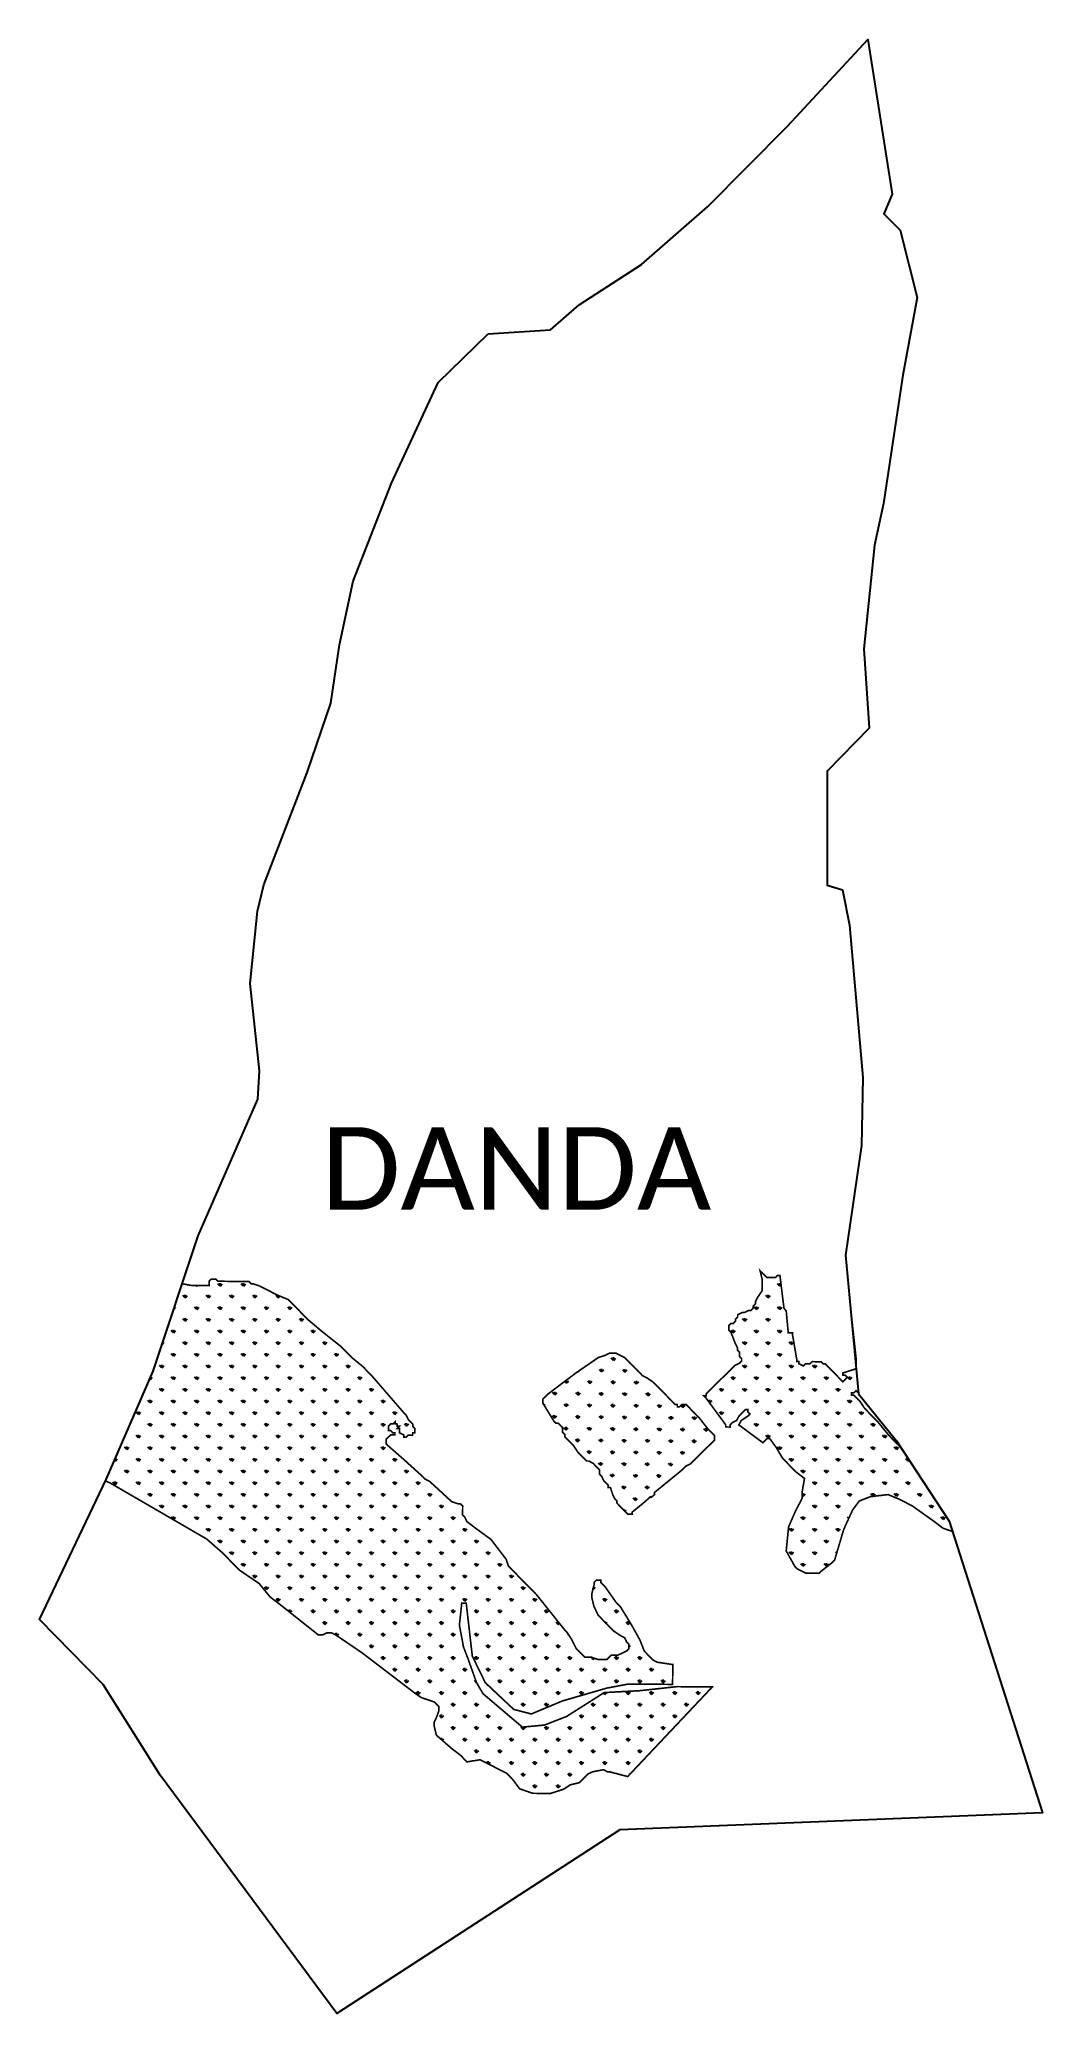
# Model space of a CAD drawing. Header units: metres. Extents: x 291565 to 293390, y 1989367 to 1992957.
import ezdxf

# ---------------------------------------------------------------- set-up
doc = ezdxf.new("R2010")
doc.units = ezdxf.units.M
doc.header["$MEASUREMENT"] = 0
for name, color, linetype in [('MANGROOVES', 112, 'Continuous'), ('village', 3, 'Continuous'), ('VILLAGE NAME', 250, 'Continuous')]:
    doc.layers.add(name, color=color, linetype=linetype)
doc.styles.get("Standard").update_dxf_attribs({"font": 'simplex.shx'})

msp = doc.modelspace()

# ---------------------------------------------------------------- hatches: boundary and pattern name
at = {"layer": 'MANGROOVES'}
h = msp.add_hatch(dxfattribs=at)
h.set_pattern_fill('GRASS', color=256, scale=30)
h.paths.add_polyline_path([(293129.7, 1990398.4), (293109.8, 1990418.6), (293090, 1990442.9), (293066.2, 1990467.1), (293058.3, 1990479.2), (293046.4, 1990491.4), (293042.4, 1990491.4), (293042.4, 1990495.4), (293046.4, 1990495.4), (293050.4, 1990499.3), (293055.1, 1990495.4), (293050.9, 1990539.5), (293026.7, 1990531.6), (293026.7, 1990527.6), (293030.7, 1990527.6), (293034.6, 1990523.5), (293026.5, 1990515.6), (292994.8, 1990548), (292990.8, 1990548), (292986.8, 1990552), (292970.8, 1990552.2), (292966.7, 1990548.2), (292958.7, 1990548.3), (292954.7, 1990544.3), (292946.7, 1990548.4), (292946.7, 1990552.4), (292942.7, 1990552.4), (292942.7, 1990556.4), (292935.1, 1990600.6), (292935.2, 1990604.6), (292927.2, 1990604.7), (292923.5, 1990644.8), (292919.5, 1990648.9), (292912.1, 1990709.1), (292908.1, 1990709.1), (292904, 1990705.1), (292888, 1990705.3), (292884, 1990709.3), (292876.1, 1990717.4), (292879.9, 1990701.3), (292879.8, 1990681.3), (292871.6, 1990669.3), (292867.5, 1990661.4), (292867.5, 1990657.4), (292863.5, 1990653.4), (292863.4, 1990649.4), (292859.4, 1990645.4), (292855.4, 1990645.4), (292847.3, 1990641.5), (292843.3, 1990641.5), (292835.3, 1990637.6), (292835.2, 1990633.6), (292831.2, 1990629.6), (292831.1, 1990625.6), (292827.1, 1990621.6), (292823.1, 1990621.7), (292819, 1990617.7), (292819, 1990609.7), (292822.9, 1990605.7), (292830.8, 1990585.5), (292834.7, 1990577.5), (292834.7, 1990573.5), (292838.6, 1990569.4), (292838.6, 1990561.4), (292842.5, 1990557.4), (292842.5, 1990553.4), (292838.5, 1990549.4), (292830.4, 1990545.5), (292826.4, 1990541.5), (292802.1, 1990517.6), (292785.9, 1990501.8), (292781.9, 1990497.8), (292777.8, 1990493.8), (292777.8, 1990489.8), (292773.8, 1990489.8), (292777.8, 1990485.8), (292813.4, 1990437.4), (292813.4, 1990433.4), (292821.4, 1990433.3), (292821.4, 1990437.3), (292825.4, 1990441.3), (292833.5, 1990445.2), (292837.6, 1990453.2), (292841.6, 1990457.2), (292849.7, 1990465.1), (292853.7, 1990465.1), (292853.7, 1990461.1), (292857.7, 1990457), (292853.6, 1990453), (292841.5, 1990445.1), (292837.4, 1990437.1), (292881.2, 1990404.7), (292889.3, 1990412.6), (292893.3, 1990412.6), (292905.2, 1990396.4), (292917, 1990376.3), (292940.9, 1990352), (292956.8, 1990339.8), (292952.6, 1990315.8), (292952.5, 1990303.8), (292940.2, 1990279.9), (292927.9, 1990251.9), (292923.5, 1990207.9), (292939.3, 1990179.6), (292943.3, 1990175.6), (292951.2, 1990171.5), (292959.2, 1990167.4), (292983.3, 1990167.2), (292987.3, 1990171.2), (293007.5, 1990187), (293011.5, 1990191), (293028.1, 1990247), (293044.5, 1990282.9), (293056.6, 1990298.8), (293076.7, 1990306.7), (293108.8, 1990310.4), (293128.8, 1990302.2), (293152.7, 1990289.9), (293192.6, 1990261.5), (293208.5, 1990249.3), (293225.6, 1990243.5), (293219.7, 1990262), (293140.4, 1990383.4)])
h = msp.add_hatch(dxfattribs=at)
h.set_pattern_fill('GRASS', color=256, scale=30)
h.paths.add_polyline_path([(292204, 1990426.9), (292200, 1990426.9), (292200.1, 1990435), (292204.2, 1990438.9), (292208.2, 1990438.9), (292212.2, 1990442.9), (292212.2, 1990438.9), (292216.2, 1990438.8), (292216.1, 1990434.8), (292220.2, 1990434.8), (292216.1, 1990430.8), (292220.1, 1990430.8), (292220, 1990422.8), (292228, 1990418.7), (292228, 1990414.7), (292232, 1990414.6), (292236, 1990418.6), (292244.1, 1990418.5), (292244.1, 1990422.5), (292248.1, 1990422.5), (292248.2, 1990430.5), (292244.2, 1990434.6), (292244.2, 1990438.6), (292240.3, 1990442.6), (292236.3, 1990446.7), (292232.4, 1990454.7), (292228.4, 1990458.8), (292168.9, 1990527.5), (292153, 1990543.6), (292133.1, 1990559.9), (292113.3, 1990580.1), (292077.4, 1990608.5), (292053.6, 1990628.7), (292033.7, 1990649), (292017.8, 1990665.1), (291997.9, 1990673.3), (291981.9, 1990681.5), (291966, 1990689.7), (291954, 1990693.8), (291950, 1990693.8), (291946, 1990697.9), (291889.9, 1990698.4), (291885.9, 1990702.4), (291877.9, 1990702.5), (291873.9, 1990698.5), (291873.8, 1990690.5), (291841.7, 1990690.8), (291824.9, 1990693.8), (291772.1, 1990534.9), (291685.7, 1990335.2), (291694.1, 1990331.4), (291869.6, 1990229.5), (291897.4, 1990205.2), (291929.2, 1990172.9), (291965, 1990148.5), (291984.8, 1990124.2), (292000.8, 1990112.1), (292072.4, 1990055.3), (292080.4, 1990055.2), (292088.4, 1990059.2), (292096.5, 1990059.1), (292104.4, 1990055), (292140.3, 1990030.6), (292152.2, 1990022.5), (292247.8, 1989949.5), (292259.7, 1989941.3), (292283.7, 1989933.1), (292291.6, 1989925), (292291.6, 1989917), (292287.4, 1989905), (292283.4, 1989897), (292283.3, 1989889), (292287.2, 1989872.9), (292315, 1989848.6), (292330.9, 1989836.5), (292342.8, 1989824.3), (292366.9, 1989828.1), (292390.8, 1989815.9), (292414.8, 1989803.6), (292426.7, 1989791.5), (292438.6, 1989775.3), (292462.5, 1989767.1), (292494.6, 1989766.8), (292506.7, 1989770.7), (292518.7, 1989774.6), (292530.8, 1989782.5), (292546.9, 1989786.4), (292555, 1989794.3), (292563.1, 1989802.3), (292571.1, 1989806.2), (292591.2, 1989810), (292599.2, 1989805.9), (292603.2, 1989805.9), (292635.2, 1989797.6), (292789, 1989960.5), (292724.9, 1989961.1), (292656.6, 1989953.7), (292592.5, 1989950.3), (292523.9, 1989906.8), (292483.7, 1989891.2), (292443.6, 1989887.5), (292372, 1989948.3), (292360.2, 1989968.5), (292344.5, 1990012.7), (292336.7, 1990032.8), (292329.1, 1990073), (292333.4, 1990113), (292341.5, 1990113), (292352.6, 1990016.6), (292376.2, 1989968.3), (292427.9, 1989919.7), (292459.9, 1989911.4), (292516.2, 1989935), (292596.6, 1989958.3), (292636.7, 1989965.9), (292716.9, 1989965.2), (292717.2, 1990001.3), (292689.2, 1990005.5), (292681.2, 1990009.6), (292669.3, 1990021.8), (292665.3, 1990025.8), (292657.5, 1990045.9), (292641.7, 1990074.1), (292622, 1990106.4), (292614, 1990114.5), (292594.2, 1990142.7), (292586.3, 1990150.8), (292586.3, 1990154.8), (292578.3, 1990154.9), (292574.3, 1990150.9), (292574.2, 1990146.9), (292570.1, 1990130.9), (292570, 1990122.9), (292573.9, 1990106.8), (292581.7, 1990090.7), (292589.7, 1990082.6), (292597.6, 1990074.5), (292609.5, 1990062.4), (292621.5, 1990054.3), (292629.5, 1990050.2), (292633.4, 1990042.1), (292637.4, 1990038.1), (292637.3, 1990030.1), (292633.3, 1990026.1), (292617.2, 1990018.2), (292605.1, 1990018.3), (292597, 1990010.4), (292581, 1990010.5), (292569, 1990014.7), (292557, 1990014.8), (292553, 1990018.8), (292541.1, 1990031), (292533.2, 1990047.1), (292525.3, 1990059.2), (292521.4, 1990063.2), (292469.9, 1990127.8), (292442.1, 1990156.1), (292418.2, 1990180.4), (292414.3, 1990192.5), (292386.6, 1990228.8), (292358.7, 1990249.1), (292342.8, 1990261.3), (292338.9, 1990269.3), (292334.9, 1990273.4), (292335.1, 1990289.4), (292331.1, 1990293.5), (292327.1, 1990293.5), (292315.1, 1990297.6), (292275.3, 1990334.1), (292267.4, 1990338.1), (292263.4, 1990342.2), (292227.6, 1990374.6), (292199.8, 1990398.9), (292195.8, 1990402.9), (292195.9, 1990411), (292199.9, 1990414.9), (292204, 1990418.9), (292212, 1990418.8), (292212, 1990422.8), (292208, 1990422.9)])
at = {"layer": 'MANGROOVES', "linetype": 'Continuous', "lineweight": -2}
h = msp.add_hatch(dxfattribs=at)
h.set_pattern_fill('GRASS', color=256, scale=30, angle=-0.524602)
h.paths.add_polyline_path([(292669.9, 1990522.9), (292661.9, 1990526.9), (292650, 1990539.1), (292642, 1990547.2), (292630.1, 1990559.3), (292622.1, 1990563.4), (292614.2, 1990567.5), (292602.1, 1990567.6), (292594.1, 1990563.6), (292582, 1990559.8), (292541.7, 1990532.1), (292489.2, 1990492.5), (292481.1, 1990484.5), (292481.1, 1990476.5), (292500.8, 1990444.2), (292504.8, 1990440.2), (292508.8, 1990440.2), (292512.8, 1990436.1), (292516.7, 1990432.1), (292516.7, 1990424), (292520.6, 1990420), (292520.6, 1990416), (292532.5, 1990403.9), (292536.5, 1990399.8), (292544.4, 1990387.7), (292548.4, 1990383.7), (292560.3, 1990371.5), (292564.3, 1990371.5), (292572.3, 1990367.4), (292580.2, 1990359.3), (292584.2, 1990355.3), (292584.1, 1990347.3), (292588.1, 1990343.2), (292592, 1990335.2), (292599.9, 1990327.1), (292599.9, 1990323.1), (292603.9, 1990323), (292607.8, 1990311), (292611.7, 1990302.9), (292615.7, 1990298.9), (292615.7, 1990294.9), (292619.7, 1990290.8), (292623.6, 1990286.8), (292631.6, 1990278.7), (292635.5, 1990274.6), (292643.6, 1990274.6), (292643.6, 1990278.6), (292667.8, 1990298.4), (292671.9, 1990302.4), (292675.9, 1990306.3), (292677.6, 1990305.1), (292684, 1990310.3), (292684, 1990314.3), (292732.5, 1990353.9), (292740.6, 1990361.9), (292748.6, 1990365.8), (292793.1, 1990409.5), (292793.2, 1990417.5), (292781.3, 1990429.6), (292765.4, 1990449.8), (292749.5, 1990466), (292745.5, 1990470.1), (292741.6, 1990474.1), (292733.6, 1990474.2), (292729.5, 1990470.2), (292725.5, 1990470.2), (292725.5, 1990474.3), (292721.5, 1990474.3), (292713.6, 1990482.4), (292681.8, 1990514.7)])

# ---------------------------------------------------------------- linework, layer by layer
at = {"color": 3, "flags": 128}
msp.add_lwpolyline([(292381.2, 1992421.5), (292495.1, 1992429.1)], dxfattribs=at)
at = {"layer": 'MANGROOVES', "linetype": 'Continuous', "lineweight": -2, "const_width": 2.98, "flags": 128}
for points in [[(293225.2, 1990243.6), (293208.5, 1990249.3), (293192.6, 1990261.5), (293152.7, 1990289.9), (293128.8, 1990302.2), (293108.8, 1990310.4), (293076.7, 1990306.7), (293056.6, 1990298.8), (293044.5, 1990282.9), (293028.1, 1990247), (293011.5, 1990191), (293007.5, 1990187), (292987.3, 1990171.2), (292983.3, 1990167.2), (292959.2, 1990167.4), (292951.2, 1990171.5), (292943.3, 1990175.6), (292939.3, 1990179.6), (292923.5, 1990207.9), (292927.9, 1990251.9), (292940.2, 1990279.9), (292952.5, 1990303.8), (292952.6, 1990315.8), (292956.8, 1990339.8), (292940.9, 1990352), (292917, 1990376.3), (292905.2, 1990396.4), (292893.3, 1990412.6), (292889.3, 1990412.6), (292881.2, 1990404.7), (292837.4, 1990437.1), (292841.5, 1990445.1), (292853.6, 1990453), (292857.7, 1990457), (292853.7, 1990461.1), (292853.7, 1990465.1), (292849.7, 1990465.1), (292841.6, 1990457.2), (292837.6, 1990453.2), (292833.5, 1990445.2), (292825.4, 1990441.3), (292821.4, 1990437.3), (292821.4, 1990433.3), (292813.4, 1990433.4), (292813.4, 1990437.4), (292777.8, 1990485.8), (292773.8, 1990489.8), (292777.8, 1990489.8), (292777.8, 1990493.8), (292781.9, 1990497.8), (292785.9, 1990501.8), (292802.1, 1990517.6), (292826.4, 1990541.5), (292830.4, 1990545.5), (292838.5, 1990549.4), (292842.5, 1990553.4), (292842.5, 1990557.4), (292838.6, 1990561.4), (292838.6, 1990569.4), (292834.7, 1990573.5), (292834.7, 1990577.5), (292830.8, 1990585.5), (292822.9, 1990605.7), (292819, 1990609.7), (292819, 1990617.7), (292823.1, 1990621.7), (292827.1, 1990621.6), (292831.1, 1990625.6), (292831.2, 1990629.6), (292835.2, 1990633.6), (292835.3, 1990637.6), (292843.3, 1990641.5), (292847.3, 1990641.5), (292855.4, 1990645.4), (292859.4, 1990645.4), (292863.4, 1990649.4), (292863.5, 1990653.4), (292867.5, 1990657.4), (292867.5, 1990661.4), (292871.6, 1990669.3), (292879.8, 1990681.3), (292879.9, 1990701.3), (292876.1, 1990717.4), (292884, 1990709.3), (292888, 1990705.3), (292904, 1990705.1), (292908.1, 1990709.1), (292912.1, 1990709.1), (292919.5, 1990648.9), (292923.5, 1990644.8), (292927.2, 1990604.7), (292935.2, 1990604.6), (292935.1, 1990600.6), (292942.7, 1990556.4), (292942.7, 1990552.4), (292946.7, 1990552.4), (292946.7, 1990548.4), (292954.7, 1990544.3), (292958.7, 1990548.3), (292966.7, 1990548.2), (292970.8, 1990552.2), (292986.8, 1990552), (292990.8, 1990548), (292994.8, 1990548), (293026.5, 1990515.6), (293034.6, 1990523.5), (293030.7, 1990527.6), (293026.7, 1990527.6), (293026.7, 1990531.6), (293050.8, 1990539.4), (293051, 1990555.5), (293038.6, 1990667.5)], [(291685.6, 1990335.2), (291694.1, 1990331.4), (291869.6, 1990229.5), (291897.4, 1990205.2), (291929.2, 1990172.9), (291965, 1990148.5), (291984.8, 1990124.2), (292000.8, 1990112.1), (292072.4, 1990055.3), (292080.4, 1990055.2), (292088.4, 1990059.2), (292096.5, 1990059.1), (292104.4, 1990055), (292140.3, 1990030.6), (292152.2, 1990022.5), (292247.8, 1989949.5), (292259.7, 1989941.3), (292283.7, 1989933.1), (292291.6, 1989925), (292291.6, 1989917), (292287.4, 1989905), (292283.4, 1989897), (292283.3, 1989889), (292287.2, 1989872.9), (292315, 1989848.6), (292330.9, 1989836.5), (292342.8, 1989824.3), (292366.9, 1989828.1), (292390.8, 1989815.9), (292414.8, 1989803.6), (292426.7, 1989791.5), (292438.6, 1989775.3), (292462.5, 1989767.1), (292494.6, 1989766.8), (292506.7, 1989770.7), (292518.7, 1989774.6), (292530.8, 1989782.5), (292546.9, 1989786.4), (292555, 1989794.3), (292563.1, 1989802.3), (292571.1, 1989806.2), (292591.2, 1989810), (292599.2, 1989805.9), (292603.2, 1989805.9), (292635.2, 1989797.6), (292789, 1989960.5), (292724.9, 1989961.1), (292656.6, 1989953.7), (292592.5, 1989950.3), (292523.9, 1989906.8), (292483.7, 1989891.2), (292443.6, 1989887.5), (292372, 1989948.3), (292360.2, 1989968.5), (292344.5, 1990012.7), (292336.7, 1990032.8), (292329.1, 1990073), (292333.4, 1990113), (292341.5, 1990113), (292352.6, 1990016.6), (292376.2, 1989968.3), (292427.9, 1989919.7), (292459.9, 1989911.4), (292516.2, 1989935), (292596.6, 1989958.3), (292636.7, 1989965.9), (292716.9, 1989965.2), (292717.2, 1990001.3), (292689.2, 1990005.5), (292681.2, 1990009.6), (292669.3, 1990021.8), (292665.3, 1990025.8), (292657.5, 1990045.9), (292641.7, 1990074.1), (292622, 1990106.4), (292614, 1990114.5), (292594.2, 1990142.7), (292586.3, 1990150.8), (292586.3, 1990154.8), (292578.3, 1990154.9), (292574.3, 1990150.9), (292574.2, 1990146.9), (292570.1, 1990130.9), (292570, 1990122.9), (292573.9, 1990106.8), (292581.7, 1990090.7), (292589.7, 1990082.6), (292597.6, 1990074.5), (292609.5, 1990062.4), (292621.5, 1990054.3), (292629.5, 1990050.2), (292633.4, 1990042.1), (292637.4, 1990038.1), (292637.3, 1990030.1), (292633.3, 1990026.1), (292617.2, 1990018.2), (292605.1, 1990018.3), (292597, 1990010.4), (292581, 1990010.5), (292569, 1990014.7), (292557, 1990014.8), (292553, 1990018.8), (292541.1, 1990031), (292533.2, 1990047.1), (292525.3, 1990059.2), (292521.4, 1990063.2), (292469.9, 1990127.8), (292442.1, 1990156.1), (292418.2, 1990180.4), (292414.3, 1990192.5), (292386.6, 1990228.8), (292358.7, 1990249.1), (292342.8, 1990261.3), (292338.9, 1990269.3), (292334.9, 1990273.4), (292335.1, 1990289.4), (292331.1, 1990293.5), (292327.1, 1990293.5), (292315.1, 1990297.6), (292275.3, 1990334.1), (292267.4, 1990338.1), (292263.4, 1990342.2), (292227.6, 1990374.6), (292199.8, 1990398.9), (292195.8, 1990402.9), (292195.9, 1990411), (292199.9, 1990414.9), (292204, 1990418.9), (292212, 1990418.8), (292212, 1990422.8), (292208, 1990422.9), (292204, 1990426.9), (292200, 1990426.9), (292200.1, 1990435), (292204.2, 1990438.9), (292208.2, 1990438.9), (292212.2, 1990442.9), (292212.2, 1990438.9), (292216.2, 1990438.8), (292216.1, 1990434.8), (292220.2, 1990434.8), (292216.1, 1990430.8), (292220.1, 1990430.8), (292220, 1990422.8), (292228, 1990418.7), (292228, 1990414.7), (292232, 1990414.6), (292236, 1990418.6), (292244.1, 1990418.5), (292244.1, 1990422.5), (292248.1, 1990422.5), (292248.2, 1990430.5), (292244.2, 1990434.6), (292244.2, 1990438.6), (292240.3, 1990442.6), (292236.3, 1990446.7), (292232.4, 1990454.7), (292228.4, 1990458.8), (292168.9, 1990527.5), (292153, 1990543.6), (292133.1, 1990559.9), (292113.3, 1990580.1), (292077.4, 1990608.5), (292053.6, 1990628.7), (292033.7, 1990649), (292017.8, 1990665.1), (291997.9, 1990673.3), (291981.9, 1990681.5), (291966, 1990689.7), (291954, 1990693.8), (291950, 1990693.8), (291946, 1990697.9), (291889.9, 1990698.4), (291885.9, 1990702.4), (291877.9, 1990702.5), (291873.9, 1990698.5), (291873.8, 1990690.5), (291841.7, 1990690.8), (291824.9, 1990693.8)], [(293055.1, 1990495.4), (293050.4, 1990499.3), (293046.4, 1990495.4), (293042.4, 1990495.4), (293042.4, 1990491.4), (293046.4, 1990491.4), (293058.3, 1990479.2), (293066.2, 1990467.1), (293090, 1990442.9), (293109.8, 1990418.6), (293129.7, 1990398.4), (293140.4, 1990383.4)], [(292716.9, 1989965.2), (292717.2, 1990001.3)], [(292789, 1989960.5), (292635.2, 1989797.6)]]:
    msp.add_lwpolyline(points, dxfattribs=at)
msp.add_lwpolyline([(292793.1, 1990409.5), (292748.6, 1990365.8), (292740.6, 1990361.9), (292732.5, 1990353.9), (292684, 1990314.3), (292684, 1990310.3), (292677.6, 1990305.1), (292675.9, 1990306.3), (292671.9, 1990302.4), (292667.8, 1990298.4), (292643.6, 1990278.6), (292643.6, 1990274.6), (292635.5, 1990274.6), (292631.6, 1990278.7), (292623.6, 1990286.8), (292619.7, 1990290.8), (292615.7, 1990294.9), (292615.7, 1990298.9), (292611.7, 1990302.9), (292607.8, 1990311), (292603.9, 1990323), (292599.9, 1990323.1), (292599.9, 1990327.1), (292592, 1990335.2), (292588.1, 1990343.2), (292584.1, 1990347.3), (292584.2, 1990355.3), (292580.2, 1990359.3), (292572.3, 1990367.4), (292564.3, 1990371.5), (292560.3, 1990371.5), (292548.4, 1990383.7), (292544.4, 1990387.7), (292536.5, 1990399.8), (292532.5, 1990403.9), (292520.6, 1990416), (292520.6, 1990420), (292516.7, 1990424), (292516.7, 1990432.1), (292512.8, 1990436.1), (292508.8, 1990440.2), (292504.8, 1990440.2), (292500.8, 1990444.2), (292481.1, 1990476.5), (292481.1, 1990484.5), (292489.2, 1990492.5), (292541.7, 1990532.1), (292582, 1990559.8), (292594.1, 1990563.6), (292602.1, 1990567.6), (292614.2, 1990567.5), (292622.1, 1990563.4), (292630.1, 1990559.3), (292642, 1990547.2), (292650, 1990539.1), (292661.9, 1990526.9), (292669.9, 1990522.9), (292681.8, 1990514.7), (292713.6, 1990482.4), (292721.5, 1990474.3), (292725.5, 1990474.3), (292725.5, 1990470.2), (292729.5, 1990470.2), (292733.6, 1990474.2), (292741.6, 1990474.1), (292745.5, 1990470.1), (292749.5, 1990466), (292765.4, 1990449.8), (292781.3, 1990429.6), (292793.2, 1990417.5)], close=True, dxfattribs=at)
at = {"layer": 'village', "color": 3}
for points in [[(292495.1, 1992429.1, 0), (292547.2, 1992474.3, 0), (292660.4, 1992547.9, 0), (292780.4, 1992652.8, 0), (292926.1, 1992799.1, 0), (293072.2, 1992956.9, 0), (293116.1, 1992675.4, 0), (293101.3, 1992640, 0), (293130.6, 1992609.9, 0), (293161.9, 1992487.8, 0), (293135.5, 1992346.3, 0), (293100.4, 1992113.1, 0), (293084, 1992037, 0), (293064.6, 1991848.7, 0), (293074.3, 1991704.2, 0), (292998.3, 1991626.4, 0), (292998.1, 1991418.9, 0), (293026.1, 1991410.5, 0), (293038.5, 1991346.2, 0), (293062.9, 1991069, 0), (293060.2, 1990945.2, 0), (293031.1, 1990746.1, 0), (293055.3, 1990493.5, 0)], [(293055.3, 1990493.5, 0), (293124.3, 1990408, 0), (293219.7, 1990262, 0), (293389.7, 1989731.8, 0), (292621.2, 1989700.9, 0), (292106.1, 1989366.6, 0), (291784.9, 1989800.3, 0), (291681.2, 1989965.3, 0), (291565.4, 1990083.5, 0), (291686.9, 1990337.9, 0), (291772.1, 1990534.9, 0), (291853.9, 1990781.2, 0), (291962.3, 1991029.3, 0), (291965.6, 1991081, 0), (291948.4, 1991240.1, 0), (291961.8, 1991371.8, 0), (291973.2, 1991419.6, 0), (292052, 1991623.5, 0), (292095.1, 1991749.7, 0), (292110.8, 1991856.2, 0), (292136.1, 1991971.4, 0), (292205.7, 1992150.1, 0), (292290.3, 1992332.8, 0), (292381.2, 1992421.5, 0)]]:
    msp.add_polyline3d(points, dxfattribs=at)

# ---------------------------------------------------------------- texts
at = {"layer": 'VILLAGE NAME', "insert": (292078.1, 1990978.5), "char_height": 150, "attachment_point": 1}
msp.add_mtext_dynamic_manual_height_columns('{\\fCalibri|b0|i0|c0|p34;DANDA}', width=1877.914, gutter_width=1, heights=[0], dxfattribs=at)

doc.saveas('drawing.dxf')
